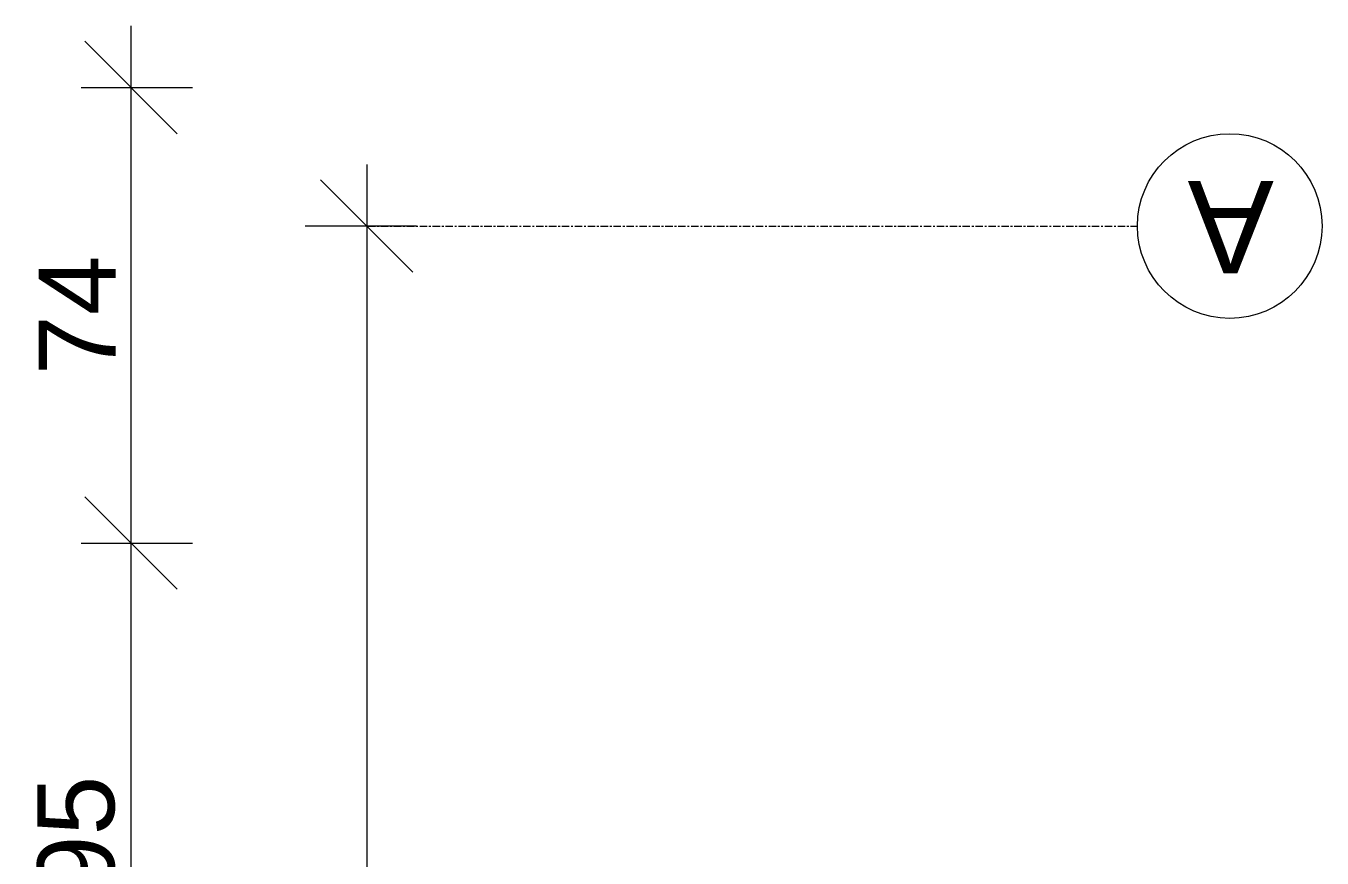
# Model space of a CAD drawing. Header units: centimetres. Extents: x -5566 to 5867, y -120 to 4683.
# Drawn here: x -1915.6 to -1705, y 4087.8 to 4223 of the extents above; entities that cross this region are included whole.
import ezdxf

# ---------------------------------------------------------------- set-up
doc = ezdxf.new("R2010")
doc.units = ezdxf.units.CM
doc.linetypes.add('Grid Line', pattern=[2.1, 1.2, -0.3, 0.3, -0.3])
for name, color, linetype, lineweight in [('A-ANNO-DIMS', 211, 'Continuous', 5), ('S-GRID', 1, 'Continuous', 5), ('S-GRID-IDEN', 1, 'Continuous', 5)]:
    doc.layers.add(name, color=color, linetype=linetype, lineweight=lineweight)
doc.styles.add('Arial', font='arial.ttf', dxfattribs={"height": 12.5})
doc.styles.add('Arial_1', font='arial.ttf', dxfattribs={"height": 15})
doc.dimstyles.new('100_200_2_5mm_Arial_cm', dxfattribs={"dimscale": 30.48, "dimtxt": 12.753242, "dimasz": 0.492126, "dimexe": 0.328084, "dimexo": 0.0625, "dimgap": 0.082021, "dimtad": 1, "dimdec": 0, "dimzin": 0, "dimdsep": 46, "dimtxsty": 'Arial', "dimblk1": 'OBLIQUE', "dimblk2": 'OBLIQUE', "dimsah": 1, "dimcen": 0.09, "dimdle": 0.328084, "dimazin": 0, "dimtfac": 1, "dimtdec": 4, "dimtix": 1, "dimtmove": 0, "dimatfit": 3, "dimfxl": 0.328084, "dimfxlon": 1, "dimtvp": 1, "dimtolj": 1, "dimtzin": 0, "dimlwd": 15, "dimlwe": 15, "dimarcsym": 2})

# ---------------------------------------------------------------- blocks, each defined once
blk = doc.blocks.new('Grid - AR_Grid Head - Circle_3mm-767080-Level _9_00')
at = {"layer": 'S-GRID-IDEN'}
blk.add_circle((0, 0), 0.3, dxfattribs=at)
blk = doc.blocks.new('_Oblique')
at = {"color": 0, "linetype": 'ByBlock', "lineweight": -2}
blk.add_line((-0.5, -0.5), (0.5, 0.5), dxfattribs=at)
blk = doc.blocks.new('DIMBLOCK59-Level _9_00')
at = {"layer": 'A-ANNO-DIMS', "color": 0, "lineweight": 15, "transparency": 16777216}
for p, q in [((-1860.21, 4200.49), (-1860.21, 3382.99)), ((-1852.11, 4190.49), (-1870.21, 4190.49)), ((-1852.11, 3392.99), (-1870.21, 3392.99))]:
    blk.add_line(p, q, dxfattribs=at)
at = {"layer": 'Defpoints', "color": 0, "transparency": 16777216}
for p in [(-1850.21, 4190.49), (-1860.21, 3392.99), (-1850.21, 3392.99)]:
    blk.add_point(p, dxfattribs=at)
at = {"layer": 'A-ANNO-DIMS', "color": 0, "lineweight": 15, "transparency": 16777216, "xscale": 15, "yscale": 15, "zscale": 15}
for p, rotation in [((-1860.21, 4190.49), 90), ((-1860.21, 3392.99), 270)]:
    blk.add_blockref('_Oblique', p, dxfattribs=dict(at, rotation=rotation))
at = {"layer": 'A-ANNO-DIMS', "color": 0, "lineweight": 15, "transparency": 16777216, "insert": (-1869.09, 3791.74), "char_height": 12.5, "width": 34.6103, "attachment_point": 5, "rotation": 90, "style": 'Arial'}
blk.add_mtext('\\A1;798', dxfattribs=at)
blk = doc.blocks.new('DIMBLOCK252-Level _9_00')
at = {"layer": 'A-ANNO-DIMS', "color": 0, "lineweight": 15, "transparency": 16777216}
for p, q in [((-1898.49, 4033.99), (-1898.49, 4148.99)), ((-1906.58, 4138.99), (-1888.49, 4138.99)), ((-1906.58, 4043.99), (-1888.49, 4043.99))]:
    blk.add_line(p, q, dxfattribs=at)
at = {"layer": 'Defpoints', "color": 0, "transparency": 16777216}
for p in [(-1908.49, 4138.99), (-1898.49, 4138.99), (-1908.49, 4043.99)]:
    blk.add_point(p, dxfattribs=at)
at = {"layer": 'A-ANNO-DIMS', "color": 0, "lineweight": 15, "transparency": 16777216, "xscale": 15, "yscale": 15, "zscale": 15}
for p, rotation in [((-1898.49, 4138.99), 90), ((-1898.49, 4043.99), 270)]:
    blk.add_blockref('_Oblique', p, dxfattribs=dict(at, rotation=rotation))
at = {"layer": 'A-ANNO-DIMS', "color": 0, "lineweight": 15, "transparency": 16777216, "insert": (-1907.37, 4091.49), "char_height": 12.5, "width": 23.0736, "attachment_point": 5, "rotation": 90, "style": 'Arial'}
blk.add_mtext('\\A1;95', dxfattribs=at)
blk = doc.blocks.new('DIMBLOCK253-Level _9_00')
at = {"layer": 'A-ANNO-DIMS', "color": 0, "lineweight": 15, "transparency": 16777216}
for p, q in [((-1898.49, 4128.99), (-1898.49, 4222.99)), ((-1906.58, 4212.99), (-1888.49, 4212.99)), ((-1906.58, 4138.99), (-1888.49, 4138.99))]:
    blk.add_line(p, q, dxfattribs=at)
at = {"layer": 'Defpoints', "color": 0, "transparency": 16777216}
for p in [(-1908.49, 4212.99), (-1898.49, 4212.99), (-1908.49, 4138.99)]:
    blk.add_point(p, dxfattribs=at)
at = {"layer": 'A-ANNO-DIMS', "color": 0, "lineweight": 15, "transparency": 16777216, "xscale": 15, "yscale": 15, "zscale": 15}
for p, rotation in [((-1898.49, 4212.99), 90), ((-1898.49, 4138.99), 270)]:
    blk.add_blockref('_Oblique', p, dxfattribs=dict(at, rotation=rotation))
at = {"layer": 'A-ANNO-DIMS', "color": 0, "lineweight": 15, "transparency": 16777216, "insert": (-1907.24, 4175.99), "char_height": 12.5, "width": 23.0736, "attachment_point": 5, "rotation": 90, "style": 'Arial'}
blk.add_mtext('\\A1;74', dxfattribs=at)

msp = doc.modelspace()

# ---------------------------------------------------------------- linework, layer by layer
at = {"layer": 'S-GRID', "linetype": 'Grid Line'}
msp.add_line((-1860, 4190.49), (-1735, 4190.49), dxfattribs=at)

# ---------------------------------------------------------------- block references
at = {"layer": 'S-GRID-IDEN', "xscale": 49.99999999999998, "yscale": 49.99999999999998, "zscale": 49.99999999999998, "rotation": 270}
msp.add_blockref('Grid - AR_Grid Head - Circle_3mm-767080-Level _9_00', (-1720, 4190.49), dxfattribs=at)

# ---------------------------------------------------------------- texts
at = {"layer": 'S-GRID-IDEN', "insert": (-1712.85, 4182.78), "char_height": 15, "width": 17.2363, "attachment_point": 1, "rotation": 180, "style": 'Arial_1'}
msp.add_mtext('A', dxfattribs=at)

# ---------------------------------------------------------------- dimensions: what is measured, and where the dimension line sits
at = {"layer": 'A-ANNO-DIMS', "lineweight": 15}
for base, p1, p2, override, picture, middle in [((-1898.49, 4212.99), (-1908.49, 4138.99), (-1908.49, 4212.99), {"dimpost": '<>', "dimfxl": 74}, 'DIMBLOCK253-Level _9_00', (-1907.24, 4175.99)), ((-1860.20930754, 3392.99172688), (-1850.20930754, 4190.49172688), (-1850.20930754, 3392.99172688), {"dimpost": '<>', "dimfxl": 797.5}, 'DIMBLOCK59-Level _9_00', (-1869.09146989, 3791.74172688)), ((-1898.49, 4138.99), (-1908.49, 4043.99), (-1908.49, 4138.99), {"dimpost": '<>', "dimfxl": 95}, 'DIMBLOCK252-Level _9_00', (-1907.37, 4091.49))]:
    dim = msp.add_linear_dim(base=base, p1=p1, p2=p2, angle=270, dimstyle='100_200_2_5mm_Arial_cm', override=override, dxfattribs=at)
    dim.commit()
    dim.dimension.update_dxf_attribs({"geometry": picture, "text_midpoint": middle})

doc.saveas('drawing.dxf')
